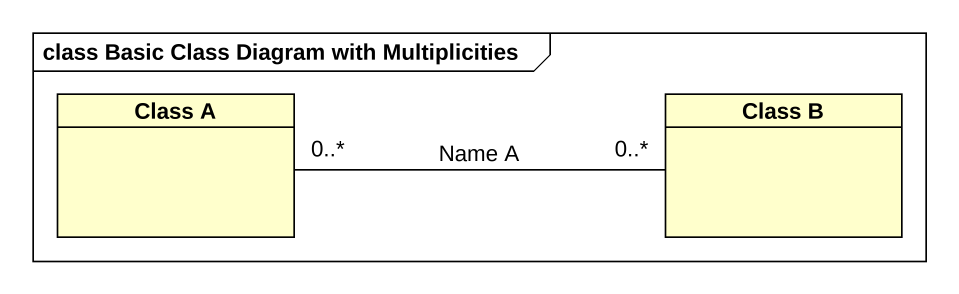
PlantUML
@startuml
mainframe class Basic Class Diagram with Multiplicities
hide circle
hide empty members
class "Class A" as Class_A
class "Class B" as Class_B
Class_A "0..*" -right- "0..*" Class_B : Name A
@enduml
